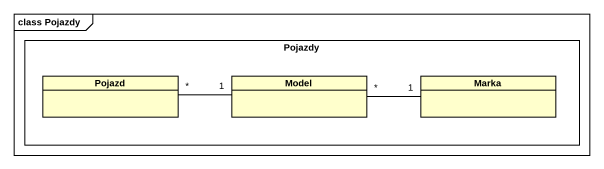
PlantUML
@startuml
mainframe class Pojazdy
hide circle
hide empty members
rectangle Pojazdy {
  class Pojazd
  class Model
  class Marka
}
Pojazd "*" -right- "1" Model
Model "*" -right- "1" Marka
@enduml
